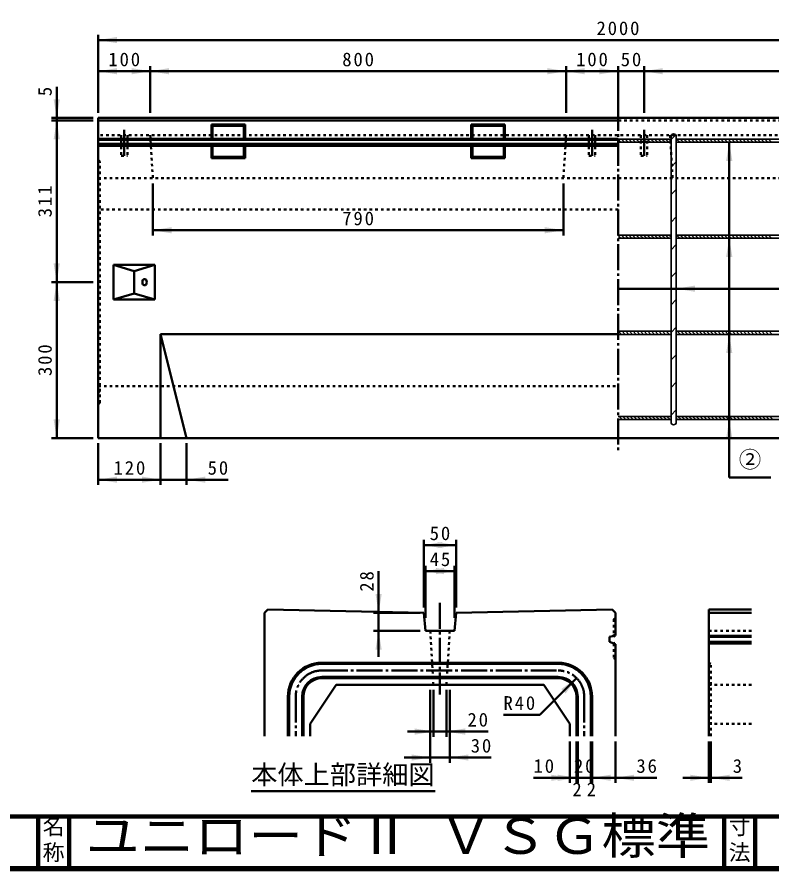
# Model space of a CAD drawing. Units: millimetres, scale not verified. Extents: x 100 to 4105, y 100 to 2870.
# Drawn here: x 1780 to 3232, y 100 to 1743 of the extents above; entities that cross this region are included whole.
import ezdxf
from ezdxf.enums import TextEntityAlignment as Align

# ---------------------------------------------------------------- set-up
doc = ezdxf.new("R2010")
doc.units = ezdxf.units.MM
doc.header["$LTSCALE"] = 5
doc.header["$PDMODE"] = 32
doc.header["$PDSIZE"] = 2.5
doc.linetypes.add('USER1', pattern=[2.2, 1, -1.2])
doc.linetypes.add('USER2', pattern=[13.4, 10, -1.2, 1, -1.2])
doc.layers.add('V-nasSTD', color=7, linetype='Continuous', lineweight=50)
doc.styles.add('ＭＳ ゴシック', font='')
doc.styles.get('ＭＳ ゴシック').set_extended_font_data('MS Gothic')

msp = doc.modelspace()

# ---------------------------------------------------------------- hatches: boundary and pattern name
at = {"layer": 'V-nasSTD'}
for points in [[(1972, 1704.887), (1936, 1698.887), (1972, 1692.887)], [(1972, 1644.887), (1936, 1638.887), (1972, 1632.887)], [(2000, 1632.887), (2036, 1638.887), (2000, 1644.887)], [(2072, 1644.887), (2036, 1638.887), (2072, 1632.887)], [(2800, 1632.887), (2836, 1638.887), (2800, 1644.887)], [(2872, 1644.887), (2836, 1638.887), (2872, 1632.887)], [(2900, 1632.887), (2936, 1638.887), (2900, 1644.887)], [(3022, 1644.887), (2986, 1638.887), (3022, 1632.887)], [(1850, 1584.887), (1856, 1548.887), (1862, 1584.887)], [(1862, 1507.887), (1856, 1543.887), (1850, 1507.887)], [(3156, 1466.387), (3150, 1502.387), (3144, 1466.387)], [(2077, 1338.887), (2041, 1332.887), (2077, 1326.887)], [(2795, 1326.887), (2831, 1332.887), (2795, 1338.887)], [(3156, 1281.387), (3150, 1317.387), (3144, 1281.387)], [(1850, 1268.887), (1856, 1232.887), (1862, 1268.887)], [(1862, 1196.887), (1856, 1232.887), (1850, 1196.887)], [(3084, 1226.387), (3048, 1220.387), (3084, 1214.387)], [(3156, 1096.387), (3150, 1132.387), (3144, 1096.387)], [(1850, 968.887), (1856, 932.887), (1862, 968.887)], [(3156, 932.387), (3150, 968.387), (3144, 932.387)], [(1972, 858.887), (1936, 852.887), (1972, 846.887)], [(2020, 846.887), (2056, 852.887), (2020, 858.887)], [(2142, 858.887), (2106, 852.887), (2142, 846.887)], [(2598.183, 732.943), (2562.183, 726.943), (2598.183, 720.943)], [(2588.683, 720.943), (2624.683, 726.943), (2588.683, 732.943)], [(2601.308, 682.943), (2565.308, 676.943), (2601.308, 670.943)], [(2585.558, 670.943), (2621.558, 676.943), (2585.558, 682.943)], [(2469.308, 632.943), (2475.308, 596.943), (2481.308, 632.943)], [(2469.308, 525.943), (2475.308, 561.943), (2481.308, 525.943)], [(2835.075, 441.349), (2856.289, 471.048), (2826.59, 449.835)], [(2544.933, 362.193), (2580.933, 368.193), (2544.933, 374.193)], [(2641.933, 374.193), (2605.933, 368.193), (2641.933, 362.193)], [(2538.683, 312.193), (2574.683, 318.193), (2538.683, 324.193)], [(2648.183, 324.193), (2612.183, 318.193), (2648.183, 312.193)], [(2807.433, 273.193), (2843.433, 279.193), (2807.433, 285.193)], [(2819.933, 273.193), (2855.933, 279.193), (2819.933, 285.193)], [(2921.933, 285.193), (2885.933, 279.193), (2921.933, 273.193)], [(2966.933, 285.193), (2930.933, 279.193), (2966.933, 273.193)], [(3074.933, 273.193), (3110.933, 279.193), (3074.933, 285.193)], [(3150.683, 285.193), (3114.683, 279.193), (3150.683, 273.193)]]:
    msp.add_hatch(color=256, dxfattribs=at).paths.add_polyline_path(points)

# ---------------------------------------------------------------- linework, layer by layer
for p, q in [((1936, 1558.887), (1936, 1708.887)), ((1936, 1698.887), (3936, 1698.887)), ((2036, 1558.887), (2036, 1648.887)), ((2836, 1558.887), (2836, 1648.887)), ((2936, 1558.887), (2936, 1648.887)), ((2986, 1558.887), (2986, 1648.887)), ((1936, 1638.887), (2036, 1638.887)), ((2036, 1638.887), (2836, 1638.887)), ((2836, 1638.887), (2936, 1638.887)), ((2936, 1638.887), (2986, 1638.887)), ((2986, 1638.887), (3886, 1638.887)), ((1856, 1608.887), (1856, 1548.887)), ((1926, 1548.887), (1846, 1548.887)), ((1856, 1543.887), (1856, 1548.887)), ((1936, 1548.887), (1936, 932.887)), ((1936, 1548.887), (3936, 1548.887)), ((1926, 1543.887), (1846, 1543.887)), ((1856, 1232.887), (1856, 1543.887)), ((1936, 1543.887), (2936, 1543.887)), ((2153.7, 1536.187), (2218.3, 1536.187)), ((2153.7, 1536.187), (2156, 1533.887)), ((2153.7, 1536.187), (2153.7, 1508.902)), ((2156, 1533.887), (2216, 1533.887)), ((2156, 1533.887), (2156, 1508.902)), ((2216, 1533.887), (2218.3, 1536.187)), ((2216, 1533.887), (2216, 1508.902)), ((2218.3, 1536.187), (2218.3, 1508.902)), ((2653.7, 1536.187), (2718.3, 1536.187)), ((2653.7, 1536.187), (2656, 1533.887)), ((2653.7, 1536.187), (2653.7, 1508.902)), ((2656, 1533.887), (2716, 1533.887)), ((2656, 1533.887), (2656, 1508.902)), ((2716, 1533.887), (2718.3, 1536.187)), ((2716, 1533.887), (2716, 1508.902)), ((2718.3, 1536.187), (2718.3, 1508.902)), ((1936, 1508.902), (2936, 1508.902)), ((1936, 1506.887), (2936, 1506.887)), ((1936, 1498.887), (2936, 1498.887)), ((1936, 1495.528), (2936, 1495.528)), ((2153.7, 1495.528), (2153.7, 1471.587)), ((2156, 1495.528), (2156, 1473.887)), ((2216, 1495.528), (2216, 1473.887)), ((2218.3, 1495.528), (2218.3, 1471.587)), ((2653.7, 1495.528), (2653.7, 1471.587)), ((2656, 1495.528), (2656, 1473.887)), ((2716, 1495.528), (2716, 1473.887)), ((2718.3, 1495.528), (2718.3, 1471.587)), ((3150, 857.34), (3150, 1502.387)), ((2153.7, 1471.587), (2156, 1473.887)), ((2153.7, 1471.587), (2218.3, 1471.587)), ((2156, 1473.887), (2216, 1473.887)), ((2216, 1473.887), (2218.3, 1471.587)), ((2653.7, 1471.587), (2656, 1473.887)), ((2653.7, 1471.587), (2718.3, 1471.587)), ((2656, 1473.887), (2716, 1473.887)), ((2716, 1473.887), (2718.3, 1471.587)), ((2041, 1422.887), (2041, 1322.887)), ((2831, 1422.887), (2831, 1322.887)), ((2041, 1332.887), (2831, 1332.887)), ((1965, 1266.387), (1965, 1199.387)), ((1965, 1266.387), (2045, 1266.387)), ((1965, 1266.387), (2005, 1254.387)), ((2005, 1254.387), (2045, 1266.387)), ((2045, 1266.387), (2045, 1199.387)), ((2005, 1254.387), (2005, 1211.387)), ((1926, 1232.887), (1846, 1232.887)), ((1856, 932.887), (1856, 1232.887)), ((4036, 1220.387), (2936, 1220.387)), ((1965, 1199.387), (2005, 1211.387)), ((2005, 1211.387), (2045, 1199.387)), ((1965, 1199.387), (2045, 1199.387)), ((2056, 1132.887), (2056, 932.887)), ((2056, 1132.887), (2936, 1132.887)), ((2056, 1132.887), (2106, 932.887)), ((1926, 932.887), (1846, 932.887)), ((1936, 932.887), (3936, 932.887)), ((1936, 922.887), (1936, 842.887)), ((2056, 922.887), (2056, 842.887)), ((2106, 922.887), (2106, 842.887)), ((3150, 857.34), (3230, 857.34)), ((1936, 852.887), (2056, 852.887)), ((2056, 852.887), (2106, 852.887)), ((2186, 852.887), (2106, 852.887)), ((2562.183, 606.943), (2562.183, 736.943)), ((2562.183, 726.943), (2624.683, 726.943)), ((2624.683, 606.943), (2624.683, 736.943)), ((2475.308, 676.943), (2475.308, 596.943)), ((2565.308, 586.943), (2565.308, 686.943)), ((2565.308, 676.943), (2621.558, 676.943)), ((2621.558, 586.943), (2621.558, 686.943)), ((2262.183, 603.193), (2255.933, 596.943)), ((2255.933, 359.193), (2255.933, 596.943)), ((2562.183, 596.943), (2262.183, 603.193)), ((2555.308, 596.943), (2465.308, 596.943)), ((2475.308, 561.943), (2475.308, 596.943)), ((2562.183, 596.943), (2565.308, 561.943)), ((2624.683, 596.943), (2621.558, 561.943)), ((2624.683, 596.943), (2924.683, 603.193)), ((2924.683, 603.193), (2930.933, 596.943)), ((2930.933, 596.943), (2930.933, 553.211)), ((3110.933, 603.193), (3192.933, 603.193)), ((3110.933, 603.193), (3110.933, 359.193)), ((3110.933, 596.943), (3192.933, 596.943)), ((2555.308, 561.943), (2465.308, 561.943)), ((2475.308, 511.943), (2475.308, 561.943)), ((2621.558, 561.943), (2565.308, 561.943)), ((2919.683, 550.693), (2930.933, 553.211)), ((2919.683, 540.693), (2919.683, 550.693)), ((3110.933, 552.568), (3192.933, 552.568)), ((3110.933, 550.693), (3192.933, 550.693)), ((2919.683, 540.693), (2930.933, 536.495)), ((2930.933, 536.495), (2930.933, 359.193)), ((3110.933, 540.693), (3192.933, 540.693)), ((3110.933, 537.568), (3192.933, 537.568)), ((2365.933, 500.693), (2820.933, 500.693)), ((2365.933, 498.193), (2820.933, 498.193)), ((2365.933, 473.193), (2820.933, 473.193)), ((2365.933, 470.693), (2820.933, 470.693)), ((2785.578, 400.337), (2856.289, 471.048)), ((2393.433, 458.193), (2343.433, 383.193)), ((2393.433, 458.193), (2793.433, 458.193)), ((2574.683, 448.193), (2574.683, 308.193)), ((2580.933, 448.193), (2580.933, 358.193)), ((2605.933, 448.193), (2605.933, 358.193)), ((2612.183, 448.193), (2612.183, 308.193)), ((2793.433, 458.193), (2843.433, 383.193)), ((2300.933, 395.693), (2300.933, 435.693)), ((2303.433, 435.693), (2303.433, 359.193)), ((2328.433, 435.693), (2328.433, 359.193)), ((2330.933, 395.693), (2330.933, 435.693)), ((2855.933, 435.693), (2855.933, 395.693)), ((2858.433, 435.693), (2858.433, 359.193)), ((2883.433, 435.693), (2883.433, 359.193)), ((2885.933, 435.693), (2885.933, 395.693)), ((2300.933, 359.193), (2300.933, 395.693)), ((2330.933, 359.193), (2330.933, 395.693)), ((2785.578, 400.337), (2715.578, 400.337)), ((2855.933, 395.693), (2855.933, 359.193)), ((2885.933, 395.693), (2885.933, 359.193)), ((2343.433, 383.193), (2343.433, 359.193)), ((2843.433, 383.193), (2843.433, 359.193)), ((2530.933, 368.193), (2580.933, 368.193)), ((2580.933, 368.193), (2605.933, 368.193)), ((2685.933, 368.193), (2605.933, 368.193)), ((2843.433, 349.193), (2843.433, 269.193)), ((2855.933, 349.193), (2855.933, 269.193)), ((2858.433, 349.193), (2858.433, 269.193)), ((2883.433, 349.193), (2883.433, 269.193)), ((2885.933, 349.193), (2885.933, 269.193)), ((2930.933, 349.193), (2930.933, 269.193)), ((3110.933, 349.193), (3110.933, 269.193)), ((3114.683, 349.193), (3114.683, 269.193)), ((2524.683, 318.193), (2574.683, 318.193)), ((2574.683, 318.193), (2612.183, 318.193)), ((2692.183, 318.193), (2612.183, 318.193)), ((2773.433, 279.193), (2843.433, 279.193)), ((2843.433, 279.193), (2855.933, 279.193)), ((2855.933, 279.193), (2858.433, 279.193)), ((2858.433, 279.193), (2883.433, 279.193)), ((2883.433, 279.193), (2885.933, 279.193)), ((2885.933, 279.193), (2930.933, 279.193)), ((2893.746, 279.193), (2901.558, 279.193)), ((3010.933, 279.193), (2930.933, 279.193)), ((3060.933, 279.193), (3110.933, 279.193)), ((3110.933, 279.193), (3114.683, 279.193)), ((3174.683, 279.193), (3114.683, 279.193)), ((2230.197, 253.407), (2584.207, 253.407))]:
    msp.add_line(p, q, dxfattribs=at)
at = {"layer": 'V-nasSTD', "linetype": 'USER2'}
for p, q in [((2936, 1573.887), (2936, 907.887)), ((1986, 1525.887), (1986, 1475.887)), ((2886, 1525.887), (2886, 1475.887)), ((2986, 1525.887), (2986, 1475.887)), ((2593.433, 615.693), (2593.433, 439.443)), ((2365.933, 485.693), (2820.933, 485.693)), ((2315.933, 435.693), (2315.933, 359.193)), ((2870.933, 435.693), (2870.933, 359.193))]:
    msp.add_line(p, q, dxfattribs=at)
at = {"layer": 'V-nasSTD', "linetype": 'USER1'}
for p, q in [((1936, 1543.887), (3936, 1543.887)), ((1936, 1543.887), (2674.5, 1543.887)), ((3936, 1515.887), (1936, 1515.887)), ((1980, 1515.887), (1980, 1475.887)), ((1992, 1515.887), (1992, 1475.887)), ((2036, 1515.887), (2041, 1432.887)), ((2836, 1515.887), (2831, 1432.887)), ((2880, 1515.887), (2880, 1475.887)), ((2892, 1515.887), (2892, 1475.887)), ((2980, 1515.887), (2980, 1475.887)), ((2992, 1515.887), (2992, 1475.887)), ((3036, 1515.887), (3041, 1432.887)), ((1936, 1466.887), (1939, 1464.887)), ((1939, 1000.887), (1939, 1464.887)), ((1980, 1475.887), (1992, 1475.887)), ((2880, 1475.887), (2892, 1475.887)), ((2980, 1475.887), (2992, 1475.887)), ((1936, 1442.887), (1939, 1444.887)), ((1936, 1432.887), (3936, 1432.887)), ((2936, 1372.887), (1936, 1372.887)), ((1936, 1032.887), (2936, 1032.887)), ((1936, 1022.887), (1939, 1020.887)), ((1936, 998.887), (1939, 1000.887)), ((3110.933, 596.943), (3192.933, 596.943)), ((2928.058, 584.443), (2930.933, 587.318)), ((2928.058, 584.443), (2928.058, 552.568)), ((2574.683, 561.943), (2580.933, 458.193)), ((2612.183, 561.943), (2605.933, 458.193)), ((3110.933, 561.943), (3192.933, 561.943)), ((2928.058, 537.568), (2928.058, 509.443)), ((2928.058, 509.443), (2930.933, 506.568)), ((3110.933, 500.693), (3114.683, 498.193)), ((3114.683, 359.193), (3114.683, 498.193)), ((3110.933, 470.693), (3114.683, 473.193)), ((3110.933, 458.193), (3192.933, 458.193)), ((3192.933, 383.193), (3110.933, 383.193))]:
    msp.add_line(p, q, dxfattribs=at)
at = {"layer": 'V-nasSTD', "lineweight": 35}
for p, q in [((3038, 1507.578), (3046.917, 1516.495)), ((3038, 1513.387), (3038, 963.387)), ((3048, 1513.387), (3048, 963.387)), ((2936, 1508.387), (3038, 1508.387)), ((2936, 1508.044), (2941.658, 1502.387)), ((3038, 1502.387), (2936, 1502.387)), ((2942.729, 1508.387), (2948.729, 1502.387)), ((2949.8, 1508.387), (2955.8, 1502.387)), ((2956.871, 1508.387), (2962.871, 1502.387)), ((2963.942, 1508.387), (2969.942, 1502.387)), ((2971.013, 1508.387), (2977.013, 1502.387)), ((2978.084, 1508.387), (2984.084, 1502.387)), ((2985.155, 1508.387), (2991.155, 1502.387)), ((2992.226, 1508.387), (2998.226, 1502.387)), ((2999.297, 1508.387), (3005.297, 1502.387)), ((3006.368, 1508.387), (3012.368, 1502.387)), ((3013.439, 1508.387), (3019.439, 1502.387)), ((3020.51, 1508.387), (3026.51, 1502.387)), ((3027.581, 1508.387), (3033.581, 1502.387)), ((3034.652, 1508.387), (3038, 1505.039)), ((3048, 1508.387), (3252, 1508.387)), ((3048, 1502.387), (3252, 1502.387)), ((3048.795, 1508.387), (3054.795, 1502.387)), ((3055.866, 1508.387), (3061.866, 1502.387)), ((3062.937, 1508.387), (3068.937, 1502.387)), ((3070.008, 1508.387), (3076.008, 1502.387)), ((3077.079, 1508.387), (3083.079, 1502.387)), ((3084.15, 1508.387), (3090.15, 1502.387)), ((3091.221, 1508.387), (3097.221, 1502.387)), ((3098.292, 1508.387), (3104.292, 1502.387)), ((3105.363, 1508.387), (3111.363, 1502.387)), ((3112.434, 1508.387), (3118.434, 1502.387)), ((3119.505, 1508.387), (3125.505, 1502.387)), ((3126.576, 1508.387), (3132.576, 1502.387)), ((3133.647, 1508.387), (3139.647, 1502.387)), ((3140.718, 1508.387), (3146.718, 1502.387)), ((3147.79, 1508.387), (3153.79, 1502.387)), ((3154.861, 1508.387), (3160.861, 1502.387)), ((3161.932, 1508.387), (3167.932, 1502.387)), ((3169.003, 1508.387), (3175.003, 1502.387)), ((3176.074, 1508.387), (3182.074, 1502.387)), ((3183.145, 1508.387), (3189.145, 1502.387)), ((3190.216, 1508.387), (3196.216, 1502.387)), ((3197.287, 1508.387), (3203.287, 1502.387)), ((3204.358, 1508.387), (3210.358, 1502.387)), ((3211.429, 1508.387), (3217.429, 1502.387)), ((3218.5, 1508.387), (3224.5, 1502.387)), ((3225.571, 1508.387), (3231.571, 1502.387)), ((3038, 1454.545), (3048, 1464.545)), ((3038, 1401.512), (3048, 1411.512)), ((3038, 1348.479), (3048, 1358.479)), ((2936, 1323.387), (3038, 1323.387)), ((2936, 1323.044), (2941.658, 1317.387)), ((3038, 1317.387), (2936, 1317.387)), ((2942.729, 1323.387), (2948.729, 1317.387)), ((2949.8, 1323.387), (2955.8, 1317.387)), ((2956.871, 1323.387), (2962.871, 1317.387)), ((2963.942, 1323.387), (2969.942, 1317.387)), ((2971.013, 1323.387), (2977.013, 1317.387)), ((2978.084, 1323.387), (2984.084, 1317.387)), ((2985.155, 1323.387), (2991.155, 1317.387)), ((2992.226, 1323.387), (2998.226, 1317.387)), ((2999.297, 1323.387), (3005.297, 1317.387)), ((3006.368, 1323.387), (3012.368, 1317.387)), ((3013.439, 1323.387), (3019.439, 1317.387)), ((3020.51, 1323.387), (3026.51, 1317.387)), ((3027.581, 1323.387), (3033.581, 1317.387)), ((3034.652, 1323.387), (3038, 1320.039)), ((3048, 1323.387), (3252, 1323.387)), ((3048, 1317.387), (3252, 1317.387)), ((3048.795, 1323.387), (3054.795, 1317.387)), ((3055.866, 1323.387), (3061.866, 1317.387)), ((3062.937, 1323.387), (3068.937, 1317.387)), ((3070.008, 1323.387), (3076.008, 1317.387)), ((3077.079, 1323.387), (3083.079, 1317.387)), ((3084.15, 1323.387), (3090.15, 1317.387)), ((3091.221, 1323.387), (3097.221, 1317.387)), ((3098.292, 1323.387), (3104.292, 1317.387)), ((3105.363, 1323.387), (3111.363, 1317.387)), ((3112.434, 1323.387), (3118.434, 1317.387)), ((3119.505, 1323.387), (3125.505, 1317.387)), ((3126.576, 1323.387), (3132.576, 1317.387)), ((3133.647, 1323.387), (3139.647, 1317.387)), ((3140.718, 1323.387), (3146.718, 1317.387)), ((3147.79, 1323.387), (3153.79, 1317.387)), ((3154.861, 1323.387), (3160.861, 1317.387)), ((3161.932, 1323.387), (3167.932, 1317.387)), ((3169.003, 1323.387), (3175.003, 1317.387)), ((3176.074, 1323.387), (3182.074, 1317.387)), ((3183.145, 1323.387), (3189.145, 1317.387)), ((3190.216, 1323.387), (3196.216, 1317.387)), ((3197.287, 1323.387), (3203.287, 1317.387)), ((3204.358, 1323.387), (3210.358, 1317.387)), ((3211.429, 1323.387), (3217.429, 1317.387)), ((3218.5, 1323.387), (3224.5, 1317.387)), ((3225.571, 1323.387), (3231.571, 1317.387)), ((3038, 1295.446), (3048, 1305.446)), ((3038, 1242.413), (3048, 1252.413)), ((3038, 1189.38), (3048, 1199.38)), ((2936, 1138.387), (3038, 1138.387)), ((2936.81, 1138.387), (2942.81, 1132.387)), ((2943.881, 1138.387), (2949.881, 1132.387)), ((2950.952, 1138.387), (2956.952, 1132.387)), ((2958.023, 1138.387), (2964.023, 1132.387)), ((2965.094, 1138.387), (2971.094, 1132.387)), ((2972.165, 1138.387), (2978.165, 1132.387)), ((2979.236, 1138.387), (2985.236, 1132.387)), ((2986.307, 1138.387), (2992.307, 1132.387)), ((2993.378, 1138.387), (2999.378, 1132.387)), ((3000.449, 1138.387), (3006.449, 1132.387)), ((3007.52, 1138.387), (3013.52, 1132.387)), ((3014.592, 1138.387), (3020.592, 1132.387)), ((3021.663, 1138.387), (3027.663, 1132.387)), ((3028.734, 1138.387), (3034.734, 1132.387)), ((3035.805, 1138.387), (3038, 1136.191)), ((3038, 1136.347), (3048, 1146.347)), ((3048, 1138.387), (3252, 1138.387)), ((3049.947, 1138.387), (3055.947, 1132.387)), ((3057.018, 1138.387), (3063.018, 1132.387)), ((3064.089, 1138.387), (3070.089, 1132.387)), ((3071.16, 1138.387), (3077.16, 1132.387)), ((3078.231, 1138.387), (3084.231, 1132.387)), ((3085.302, 1138.387), (3091.302, 1132.387)), ((3092.373, 1138.387), (3098.373, 1132.387)), ((3099.444, 1138.387), (3105.444, 1132.387)), ((3106.515, 1138.387), (3112.515, 1132.387)), ((3113.586, 1138.387), (3119.586, 1132.387)), ((3120.658, 1138.387), (3126.658, 1132.387)), ((3127.729, 1138.387), (3133.729, 1132.387)), ((3134.8, 1138.387), (3140.8, 1132.387)), ((3141.871, 1138.387), (3147.871, 1132.387)), ((3148.942, 1138.387), (3154.942, 1132.387)), ((3156.013, 1138.387), (3162.013, 1132.387)), ((3163.084, 1138.387), (3169.084, 1132.387)), ((3170.155, 1138.387), (3176.155, 1132.387)), ((3177.226, 1138.387), (3183.226, 1132.387)), ((3184.297, 1138.387), (3190.297, 1132.387)), ((3191.368, 1138.387), (3197.368, 1132.387)), ((3198.439, 1138.387), (3204.439, 1132.387)), ((3205.51, 1138.387), (3211.51, 1132.387)), ((3212.581, 1138.387), (3218.581, 1132.387)), ((3219.652, 1138.387), (3225.652, 1132.387)), ((3226.724, 1138.387), (3232.724, 1132.387)), ((3038, 1132.387), (2936, 1132.387)), ((3048, 1133.262), (3048.876, 1132.387)), ((3048, 1132.387), (3252, 1132.387)), ((3038, 1083.314), (3048, 1093.314)), ((3038, 1030.281), (3048, 1040.281)), ((3038, 977.248), (3048, 987.248)), ((2936, 974.387), (3038, 974.387)), ((2936, 969.491), (2937.104, 968.387)), ((2938.175, 974.387), (2944.175, 968.387)), ((2945.246, 974.387), (2951.246, 968.387)), ((2952.317, 974.387), (2958.317, 968.387)), ((2959.388, 974.387), (2965.388, 968.387)), ((2966.459, 974.387), (2972.459, 968.387)), ((2973.531, 974.387), (2979.531, 968.387)), ((2980.602, 974.387), (2986.602, 968.387)), ((2987.673, 974.387), (2993.673, 968.387)), ((2994.744, 974.387), (3000.744, 968.387)), ((3001.815, 974.387), (3007.815, 968.387)), ((3008.886, 974.387), (3014.886, 968.387)), ((3015.957, 974.387), (3021.957, 968.387)), ((3023.028, 974.387), (3029.028, 968.387)), ((3030.099, 974.387), (3036.099, 968.387)), ((3037.17, 974.387), (3038, 973.557)), ((3048, 974.387), (3252, 974.387)), ((3048, 970.628), (3050.241, 968.387)), ((3051.312, 974.387), (3057.312, 968.387)), ((3058.383, 974.387), (3064.383, 968.387)), ((3065.454, 974.387), (3071.454, 968.387)), ((3072.525, 974.387), (3078.525, 968.387)), ((3079.597, 974.387), (3085.597, 968.387)), ((3086.668, 974.387), (3092.668, 968.387)), ((3093.739, 974.387), (3099.739, 968.387)), ((3100.81, 974.387), (3106.81, 968.387)), ((3107.881, 974.387), (3113.881, 968.387)), ((3114.952, 974.387), (3120.952, 968.387)), ((3122.023, 974.387), (3128.023, 968.387)), ((3129.094, 974.387), (3135.094, 968.387)), ((3136.165, 974.387), (3142.165, 968.387)), ((3143.236, 974.387), (3149.236, 968.387)), ((3150.307, 974.387), (3156.307, 968.387)), ((3157.378, 974.387), (3163.378, 968.387)), ((3164.449, 974.387), (3170.449, 968.387)), ((3171.52, 974.387), (3177.52, 968.387)), ((3178.592, 974.387), (3184.592, 968.387)), ((3185.663, 974.387), (3191.663, 968.387)), ((3192.734, 974.387), (3198.734, 968.387)), ((3199.805, 974.387), (3205.805, 968.387)), ((3206.876, 974.387), (3212.876, 968.387)), ((3213.947, 974.387), (3219.947, 968.387)), ((3221.018, 974.387), (3227.018, 968.387)), ((3228.089, 974.387), (3234.089, 968.387)), ((3038, 968.387), (2936, 968.387)), ((3048, 968.76), (3048.373, 968.387)), ((3048, 968.387), (3252, 968.387))]:
    msp.add_line(p, q, dxfattribs=at)
at = {"layer": 'V-nasSTD', "lineweight": 100}
for p, q in [((105, 205), (4100, 205)), ((1820, 205), (1820, 105)), ((1880, 205), (1880, 105)), ((3140, 205), (3140, 105)), ((3200, 205), (3200, 105)), ((105, 105), (4100, 105))]:
    msp.add_line(p, q, dxfattribs=at)
at = {"layer": 'V-nasSTD', "lineweight": 13}
msp.add_lwpolyline([(100, 100), (100, 2870), (4105, 2870), (4105, 100)], close=True, dxfattribs=at)
at = {"layer": 'V-nasSTD', "lineweight": 35}
for centre, start, end in [((3043, 1513.387), 0, 180), ((3043, 963.387), 180, 0)]:
    msp.add_arc(centre, 5, start, end, dxfattribs=at)
at = {"layer": 'V-nasSTD'}
for centre, radius, start, end in [((2365.933, 435.693), 65, 90, 180), ((2365.933, 435.693), 62.5, 90, 180), ((2820.933, 435.693), 65, 0, 90), ((2820.933, 435.693), 62.5, 0, 90), ((2365.933, 435.693), 37.5, 90, 180), ((2365.933, 435.693), 35, 90, 180), ((2820.933, 435.693), 37.5, 0, 90), ((2820.933, 435.693), 35, 0, 90)]:
    msp.add_arc(centre, radius, start, end, dxfattribs=at)
at = {"layer": 'V-nasSTD', "linetype": 'USER2'}
for centre, start, end in [((2365.933, 435.693), 90, 180), ((2820.933, 435.693), 0, 90)]:
    msp.add_arc(centre, 50, start, end, dxfattribs=at)
at = {"layer": 'V-nasSTD'}
msp.add_ellipse((2025, 1232.887), major_axis=(0, 6), ratio=0.707107, dxfattribs=at)
for p in [(2928.058, 552.568), (2928.058, 537.568)]:
    msp.add_point(p, dxfattribs=at)

# ---------------------------------------------------------------- texts
at = {"layer": 'V-nasSTD', "style": 'ＭＳ ゴシック'}
msp.add_text('5', height=26.39, rotation=90, dxfattribs=at).set_placement((1820, 1590.887), align=Align.TOP_LEFT)
for s, height, p in [('②', 31.67, (3168.4, 907.54)), ('3', 26.39, (3156.683, 315.193)), ('本体上部詳細図', 36.95, (2230.197, 303.807)), ('2', 26.39, (2848.183, 270.193)), ('2', 26.39, (2875.683, 270.193)), ('名', 30.79, (1828.982, 200.999)), ('寸', 30.79, (3148.982, 200.999)), ('称', 30.79, (1828.976, 151.01)), ('法', 30.79, (3148.976, 151.01))]:
    msp.add_text(s, height=height, dxfattribs=at).set_placement(p, align=Align.TOP_LEFT)
at = {"layer": 'V-nasSTD', "style": 'ＭＳ ゴシック', "width": 1.1}
msp.add_text('ユニロードⅡ ＶＳＧ標準', height=69.65, dxfattribs=at).set_placement((1911.5, 202.47), align=Align.TOP_LEFT)
at = {"layer": 'V-nasSTD', "char_height": 26.39, "attachment_point": 1, "style": 'ＭＳ ゴシック'}
for s, insert in [('\\T1.2;2000', (2894.6, 1734.887)), ('\\T1.2;100', (1955.4, 1674.887)), ('\\T1.2;800', (2405.4, 1674.887)), ('\\T1.2;100', (2855.4, 1674.887)), ('\\T1.2;50', (2941.2, 1674.887)), ('\\T1.2;790', (2405.4, 1368.887)), ('\\T1.2;120', (1965.4, 888.887)), ('\\T1.2;50', (2146.4, 888.883)), ('\\T1.2;50', (2573.633, 762.943)), ('\\T1.2;45', (2573.633, 712.943)), ('\\T1.2;R40', (2715.578, 436.337)), ('\\T1.2;20', (2646.333, 404.193)), ('\\T1.2;30', (2652.583, 354.193)), ('\\T1.2;10', (2773.433, 315.193)), ('\\T1.2;20', (2851.133, 315.193)), ('\\T1.2;36', (2971.333, 315.193))]:
    msp.add_mtext(s, dxfattribs=dict(at, insert=insert))
at = {"layer": 'V-nasSTD', "char_height": 26.39, "attachment_point": 1, "rotation": 90, "style": 'ＭＳ ゴシック'}
for s, insert in [('\\T1.2;311', (1820, 1357.787)), ('\\T1.2;300', (1820, 1052.287)), ('\\T1.2;28', (2439.312, 637.343))]:
    msp.add_mtext(s, dxfattribs=dict(at, insert=insert))

doc.saveas('drawing.dxf')
